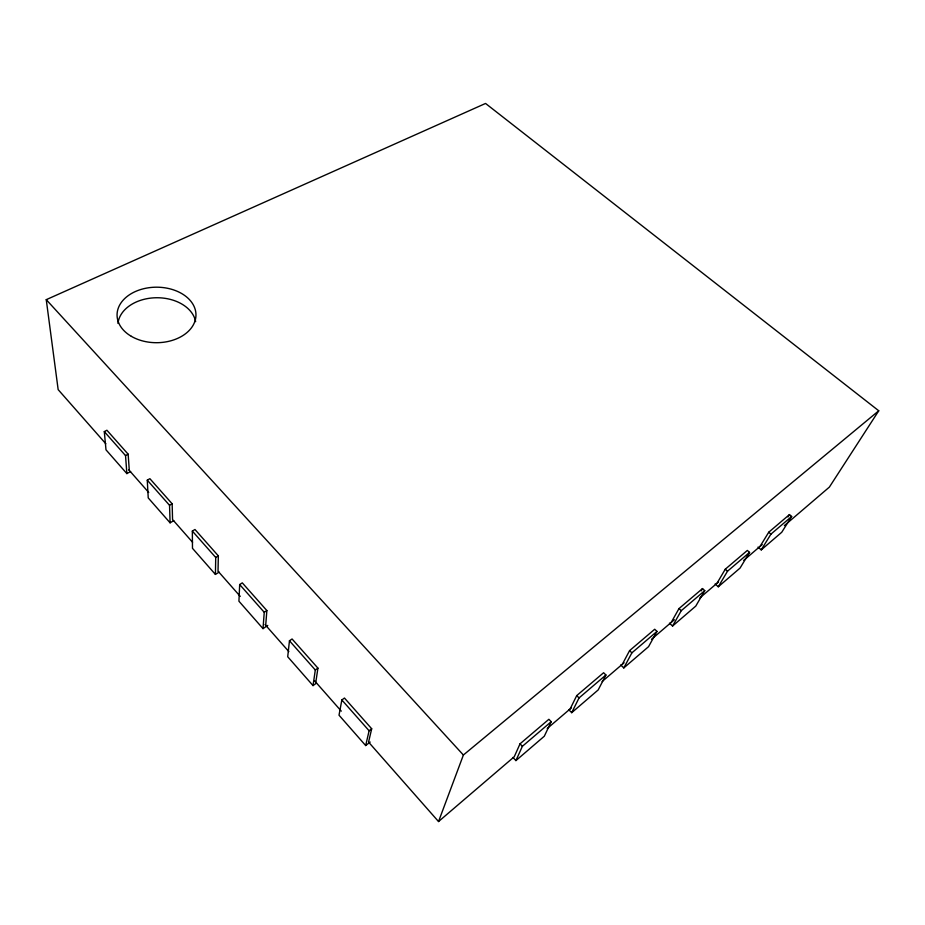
<?xml version="1.0" encoding="UTF-8"?>
<svg xmlns="http://www.w3.org/2000/svg" width="925" height="925" viewBox="0 0 925 925"><rect width="100%" height="100%" fill="white"/><g stroke="black" fill="none" stroke-linecap="round" stroke-linejoin="round"><path stroke-width="1.39" d="M219.086 572.136L215.421 574.437L215.722 557.474L192.342 531.077L194.967 529.505L218.335 555.856L218.023 571.153M265.706 625.3L266.863 610.569L242.292 582.866L239.679 584.554L238.927 601.204L263.012 628.63L267.764 625.427M263.012 628.63L264.249 612.304L239.679 584.554M315.818 682.211L317.922 668.128L292.069 638.978L289.456 640.782L287.71 656.75L313.032 685.598L316.5 683.089M313.032 685.598L315.309 669.989L317.922 668.128M368.566 742.104L371.7 728.761L344.458 698.04L341.857 699.971L339.012 715.187L365.676 745.55L370.185 742.035M365.676 745.55L369.11 730.762L371.7 728.761M368.936 742.521L438.531 821.55L463.39 755.02L878.75 410.781L485.556 103.45L46.25 299.665L58.159 389.622L105.82 443.746M512.97 757.448L515.919 760.593L544.305 736.219L551.207 721.697L548.883 719.292L520.035 743.827L514.254 756.743L438.531 821.55M515.919 760.593L522.371 746.313L551.207 721.697M570.158 708.908L576.726 695.6L603.609 672.729L605.91 675.007L598.197 689.923L571.708 712.678L568.702 709.602M571.708 712.678L579.038 697.936L605.91 675.007M622.352 664.254L629.59 650.622L654.703 629.254L656.981 631.417L648.575 646.644L623.797 667.931L620.744 664.936M623.797 667.931L631.879 652.842L656.981 631.417M671.192 622.456L678.996 608.581L702.514 588.577L704.757 590.636L695.773 606.106L672.556 626.052L669.457 623.138M672.556 626.052L681.263 610.685L704.757 590.636M701.173 590.902L702.514 588.577M716.991 583.27L725.281 569.199L747.342 550.433L749.562 552.387L740.081 568.054L718.274 586.785L715.129 583.941M718.274 586.785L727.513 571.211L749.562 552.387M760.026 546.444L768.733 532.233L789.464 514.589L791.661 516.462L781.752 532.257L761.229 549.889L758.038 547.091M761.229 549.889L770.93 534.141L791.661 516.462M787.984 516.971L789.464 514.589M878.75 410.781L829.39 487.082L784.377 525.608M547.218 728.542L571.384 707.868M602.117 681.563L624.074 662.774M651.524 639.279L674.36 619.738M699.832 597.943L718.505 581.975M743.758 560.365L762.188 544.594M264.249 612.304L266.863 610.569M215.722 557.474L218.335 555.856M192.573 542.258L172.559 519.526L172.154 503.79L149.885 478.688L147.272 480.156L148.231 497.916L170.096 522.822L173.761 520.659M170.096 522.822L169.541 505.304L172.154 503.79M129.303 470.409L128.147 454.175L106.907 430.241L104.305 431.605L105.993 449.828L126.864 473.588L130.622 471.519M126.864 473.588L125.534 455.597L128.147 454.175M768.733 532.233L770.93 534.141M725.281 569.199L727.513 571.211M678.996 608.581L681.263 610.685M629.59 650.622L631.879 652.842M576.726 695.6L579.038 697.936M520.035 743.827L522.371 746.313M46.25 299.665L463.39 755.02M104.305 431.605L125.534 455.597M147.272 480.156L169.541 505.304M289.456 640.782L315.309 669.989M341.857 699.971L369.11 730.762M128.702 469.727L148.717 492.458M218.312 571.488L240.246 596.382M265.024 624.525L288.854 651.593M314.592 680.823L341.29 711.128M215.421 574.437L192.481 548.317L192.342 531.077M117.961 323.415A39.081 27.704 -0.3 0 1 155.782 297.757A39.081 27.704 -0.3 0 1 195.637 321.634M131.35 336.342A39.44 27.75 -0.1 0 0 195.406 319.564A39.44 27.75 -0.1 0 0 142.808 288.935A39.44 27.75 -0.1 0 0 131.35 336.342"/></g></svg>
